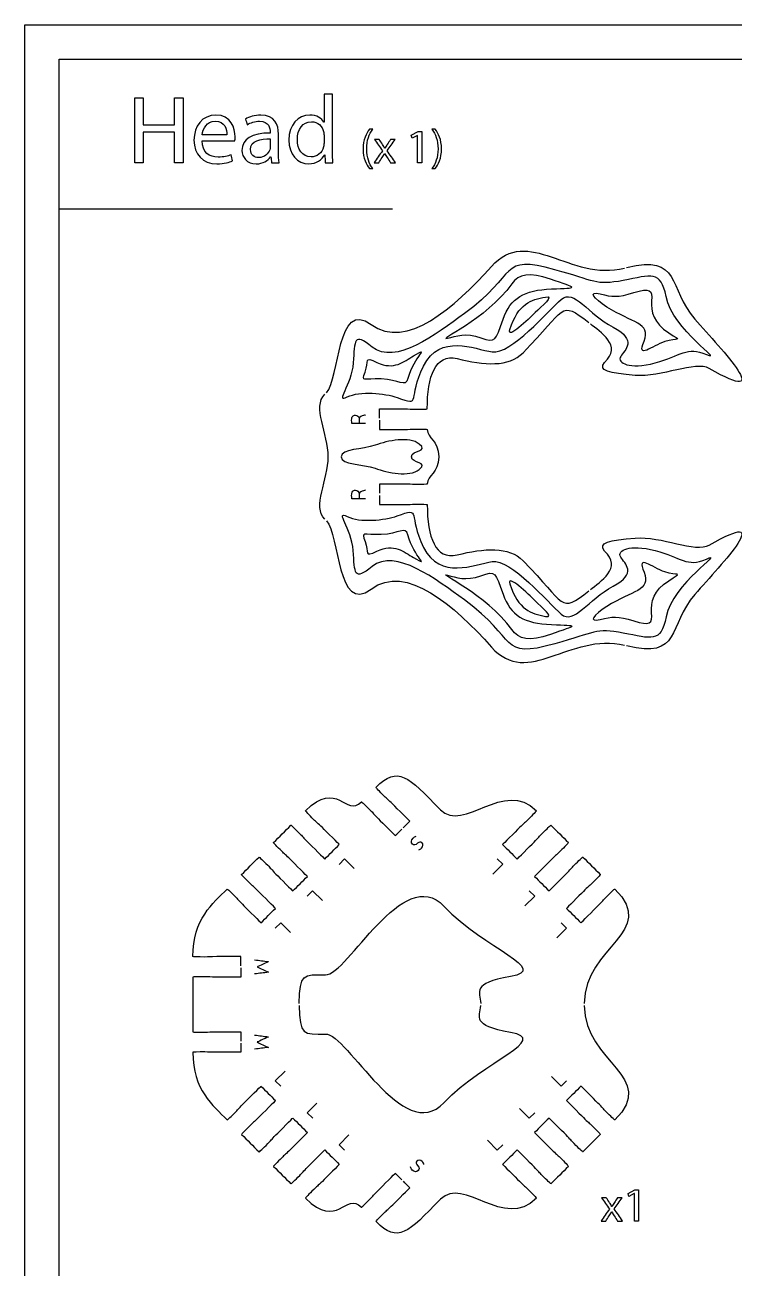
# Model space of a CAD drawing. Extents: x 0 to 620, y 0 to 360.
# Drawn here: x 0 to 103.8, y 178 to 360 of the extents above; entities that cross this region are included whole.
import ezdxf

# ---------------------------------------------------------------- set-up
doc = ezdxf.new("R2010")
doc.units = 0
doc.header["$MEASUREMENT"] = 0
doc.layers.add('DEFAULT', color=7, linetype='CONTINUOUS')

msp = doc.modelspace()

# ---------------------------------------------------------------- linework, layer by layer
at = {"layer": 'DEFAULT', "color": 36}
for points in [[(620, 0), (0, 0), (0, 360), (620, 360)], [(282.56, 5.38), (5, 5.38), (5, 355), (282.56, 355)], [(17.3, 349.33), (17.3, 345.35), (21.9, 345.35), (21.9, 349.33), (23.14, 349.33), (23.14, 339.82), (21.9, 339.82), (21.9, 344.28), (17.3, 344.28), (17.3, 339.82), (16.07, 339.82), (16.07, 349.33)], [(57.45, 343.83), (57.44, 343.83), (56.64, 343.4), (56.52, 343.87), (57.52, 344.41), (58.05, 344.41), (58.05, 339.82), (57.45, 339.82)], [(89.17, 188.94), (89.15, 188.94), (88.36, 188.51), (88.24, 188.98), (89.24, 189.51), (89.77, 189.51), (89.77, 184.93), (89.17, 184.93)]]:
    msp.add_lwpolyline(points, close=True, dxfattribs=at)
msp.add_lwpolyline([(5, 333.07), (53.76, 333.07)], dxfattribs=at)
at = {"layer": 'DEFAULT', "color": 250}
for points in [[(45.97, 237.13), (46.77, 237.93), (48.19, 236.5)], [(69.11, 237.93), (69.91, 237.14), (68.48, 235.71)], [(41.3, 232.46), (42.09, 233.26), (43.52, 231.83)], [(73.78, 233.26), (74.58, 232.46), (73.15, 231.04)], [(36.63, 227.79), (37.42, 228.59), (38.85, 227.16)], [(78.45, 228.59), (79.25, 227.79), (77.82, 226.37)], [(37.43, 204.65), (36.63, 205.44), (38.06, 206.87)], [(79.25, 205.44), (78.45, 204.65), (77.03, 206.08)], [(42.1, 199.98), (41.3, 200.77), (42.73, 202.2)], [(74.58, 200.77), (73.78, 199.98), (72.35, 201.41)], [(46.77, 195.31), (45.97, 196.1), (47.4, 197.53)], [(69.91, 196.1), (69.11, 195.31), (67.68, 196.74)]]:
    msp.add_lwpolyline(points, dxfattribs=at)
at = {"layer": 'DEFAULT', "color": 36}
for points, knots in [([(45, 349.84), (45, 347.09), (45, 344.33), (45, 341.58), (45, 340.98), (45.01, 340.28), (45.06, 339.82), (44.68, 339.82), (44.31, 339.82), (43.94, 339.82), (43.92, 340.21), (43.9, 340.61), (43.88, 341), (43.88, 341), (43.87, 341), (43.86, 341), (43.48, 340.24), (42.64, 339.66), (41.53, 339.66), (39.88, 339.66), (38.61, 341.06), (38.61, 343.13), (38.59, 345.41), (40.01, 346.8), (41.67, 346.8), (42.71, 346.8), (43.42, 346.31), (43.73, 345.76), (43.74, 345.76), (43.75, 345.76), (43.76, 345.76), (43.76, 347.12), (43.76, 348.48), (43.76, 349.84), (44.17, 349.84), (44.59, 349.84), (45, 349.84)], [3.52, 3.52, 3.52, 3.52, 26.916, 26.916, 26.916, 27.916, 27.916, 27.916, 31.076, 31.076, 31.076, 34.439807, 34.439807, 34.439807, 34.519807, 34.519807, 34.519807, 35.519807, 35.519807, 35.519807, 36.519807, 36.519807, 36.519807, 37.519807, 37.519807, 37.519807, 38.519807, 38.519807, 38.519807, 38.599807, 38.599807, 38.599807, 50.157807, 50.157807, 50.157807, 53.677807, 53.677807, 53.677807, 53.677807]), ([(25.92, 343.01), (25.95, 341.33), (27.02, 340.64), (28.26, 340.64), (29.15, 340.64), (29.69, 340.79), (30.16, 340.99), (30.23, 340.69), (30.3, 340.4), (30.37, 340.1), (29.93, 339.9), (29.18, 339.66), (28.1, 339.66), (25.99, 339.66), (24.74, 341.06), (24.74, 343.12), (24.74, 345.18), (25.95, 346.8), (27.94, 346.8), (30.17, 346.8), (30.76, 344.84), (30.76, 343.59), (30.76, 343.33), (30.73, 343.13), (30.72, 343.01), (29.12, 343.01), (27.52, 343.01), (25.92, 343.01)], [13.597, 13.597, 13.597, 13.597, 14.597, 14.597, 14.597, 15.597, 15.597, 15.597, 18.187444, 18.187444, 18.187444, 19.187444, 19.187444, 19.187444, 20.187444, 20.187444, 20.187444, 21.187444, 21.187444, 21.187444, 22.187444, 22.187444, 22.187444, 23.187444, 23.187444, 23.187444, 36.784444, 36.784444, 36.784444, 36.784444]), ([(29.56, 343.9), (29.58, 344.69), (29.24, 345.91), (27.84, 345.91), (26.59, 345.91), (26.04, 344.76), (25.94, 343.9), (27.15, 343.9), (28.35, 343.9), (29.56, 343.9)], [10.278, 10.278, 10.278, 10.278, 11.278, 11.278, 11.278, 12.278, 12.278, 12.278, 22.556, 22.556, 22.556, 22.556]), ([(37.1, 341.46), (37.1, 340.86), (37.13, 340.28), (37.21, 339.82), (36.83, 339.82), (36.46, 339.82), (36.08, 339.82), (36.05, 340.11), (36.02, 340.39), (35.98, 340.68), (35.97, 340.68), (35.95, 340.68), (35.94, 340.68), (35.56, 340.14), (34.83, 339.66), (33.85, 339.66), (32.47, 339.66), (31.76, 340.64), (31.76, 341.62), (31.76, 343.28), (33.23, 344.18), (35.87, 344.16), (35.87, 344.21), (35.87, 344.26), (35.87, 344.31), (35.87, 344.87), (35.71, 345.89), (34.32, 345.89), (33.68, 345.89), (33.02, 345.69), (32.54, 345.38), (32.45, 345.65), (32.35, 345.92), (32.26, 346.2), (32.82, 346.56), (33.64, 346.8), (34.5, 346.8), (36.59, 346.8), (37.1, 345.38), (37.1, 344.01), (37.1, 343.16), (37.1, 342.31), (37.1, 341.46)], [7.238, 7.238, 7.238, 7.238, 8.238, 8.238, 8.238, 11.438, 11.438, 11.438, 13.894013, 13.894013, 13.894013, 14.014013, 14.014013, 14.014013, 15.014013, 15.014013, 15.014013, 16.014013, 16.014013, 16.014013, 17.014013, 17.014013, 17.014013, 17.414013, 17.414013, 17.414013, 18.414013, 18.414013, 18.414013, 19.414013, 19.414013, 19.414013, 21.8668, 21.8668, 21.8668, 22.8668, 22.8668, 22.8668, 23.8668, 23.8668, 23.8668, 31.1048, 31.1048, 31.1048, 31.1048]), ([(43.76, 343.87), (43.76, 344.02), (43.74, 344.24), (43.7, 344.39), (43.52, 345.18), (42.84, 345.83), (41.91, 345.83), (40.63, 345.83), (39.86, 344.7), (39.86, 343.19), (39.86, 341.81), (40.54, 340.67), (41.88, 340.67), (42.71, 340.67), (43.48, 341.22), (43.7, 342.15), (43.74, 342.32), (43.76, 342.49), (43.76, 342.68), (43.76, 343.08), (43.76, 343.47), (43.76, 343.87)], [3.359, 3.359, 3.359, 3.359, 4.359, 4.359, 4.359, 5.359, 5.359, 5.359, 6.359, 6.359, 6.359, 7.359, 7.359, 7.359, 8.359, 8.359, 8.359, 9.359, 9.359, 9.359, 12.718, 12.718, 12.718, 12.718]), ([(50.89, 344.72), (50.37, 344.03), (50, 343.11), (50, 341.83), (50, 340.57), (50.38, 339.67), (50.89, 338.97), (50.72, 338.97), (50.56, 338.97), (50.4, 338.97), (49.95, 339.55), (49.47, 340.45), (49.47, 341.83), (49.48, 343.22), (49.95, 344.12), (50.4, 344.72), (50.56, 344.72), (50.72, 344.72), (50.89, 344.72)], [0, 0, 0, 0, 1, 1, 1, 2, 2, 2, 3.38, 3.38, 3.38, 4.38, 4.38, 4.38, 5.38, 5.38, 5.38, 6.76, 6.76, 6.76, 6.76]), ([(59.55, 338.97), (60.05, 339.66), (60.44, 340.58), (60.44, 341.85), (60.44, 343.11), (60.06, 344.02), (59.55, 344.72), (59.71, 344.72), (59.87, 344.72), (60.03, 344.72), (60.48, 344.14), (60.95, 343.23), (60.95, 341.84), (60.95, 340.46), (60.48, 339.56), (60.03, 338.97), (59.87, 338.97), (59.71, 338.97), (59.55, 338.97)], [0, 0, 0, 0, 1, 1, 1, 2, 2, 2, 3.36, 3.36, 3.36, 4.36, 4.36, 4.36, 5.36, 5.36, 5.36, 6.72, 6.72, 6.72, 6.72]), ([(35.9, 343.3), (34.54, 343.33), (33.01, 343.09), (33.01, 341.77), (33.01, 340.96), (33.54, 340.58), (34.18, 340.58), (35.07, 340.58), (35.63, 341.15), (35.83, 341.72), (35.87, 341.85), (35.9, 341.99), (35.9, 342.12), (35.9, 342.51), (35.9, 342.91), (35.9, 343.3)], [3.36, 3.36, 3.36, 3.36, 4.36, 4.36, 4.36, 5.36, 5.36, 5.36, 6.36, 6.36, 6.36, 7.36, 7.36, 7.36, 10.72, 10.72, 10.72, 10.72]), ([(51.83, 343.23), (51.99, 342.99), (52.15, 342.75), (52.32, 342.5), (52.44, 342.31), (52.55, 342.13), (52.66, 341.94), (52.67, 341.94), (52.68, 341.94), (52.68, 341.94), (52.8, 342.15), (52.91, 342.32), (53.02, 342.51), (53.18, 342.75), (53.34, 342.99), (53.5, 343.23), (53.73, 343.23), (53.95, 343.23), (54.17, 343.23), (53.79, 342.68), (53.4, 342.13), (53.01, 341.58), (53.41, 340.99), (53.81, 340.41), (54.21, 339.82), (53.97, 339.82), (53.74, 339.82), (53.5, 339.82), (53.34, 340.08), (53.17, 340.33), (53, 340.59), (52.87, 340.79), (52.75, 340.98), (52.63, 341.18), (52.63, 341.18), (52.63, 341.18), (52.62, 341.18), (52.51, 340.97), (52.39, 340.79), (52.26, 340.59), (52.1, 340.33), (51.93, 340.08), (51.77, 339.82), (51.54, 339.82), (51.31, 339.82), (51.08, 339.82), (51.49, 340.4), (51.89, 340.98), (52.3, 341.56), (51.91, 342.12), (51.52, 342.68), (51.14, 343.23), (51.37, 343.23), (51.6, 343.23), (51.83, 343.23)], [0, 0, 0, 0, 2.49699, 2.49699, 2.49699, 3.49699, 3.49699, 3.49699, 3.55699, 3.55699, 3.55699, 4.55699, 4.55699, 4.55699, 7.026817, 7.026817, 7.026817, 8.926817, 8.926817, 8.926817, 14.655492, 14.655492, 14.655492, 20.703368, 20.703368, 20.703368, 22.703368, 22.703368, 22.703368, 25.306444, 25.306444, 25.306444, 26.306444, 26.306444, 26.306444, 26.346444, 26.346444, 26.346444, 27.346444, 27.346444, 27.346444, 29.938655, 29.938655, 29.938655, 31.878655, 31.878655, 31.878655, 37.900602, 37.900602, 37.900602, 43.666194, 43.666194, 43.666194, 45.627194, 45.627194, 45.627194, 45.627194]), ([(85.04, 188.34), (85.2, 188.1), (85.37, 187.85), (85.53, 187.61), (85.65, 187.42), (85.76, 187.24), (85.87, 187.05), (85.88, 187.05), (85.89, 187.05), (85.89, 187.05), (86.01, 187.26), (86.12, 187.43), (86.23, 187.62), (86.39, 187.86), (86.55, 188.1), (86.71, 188.34), (86.94, 188.34), (87.16, 188.34), (87.38, 188.34), (87, 187.79), (86.61, 187.24), (86.22, 186.69), (86.62, 186.1), (87.02, 185.52), (87.42, 184.93), (87.18, 184.93), (86.95, 184.93), (86.71, 184.93), (86.55, 185.18), (86.38, 185.44), (86.21, 185.7), (86.08, 185.89), (85.97, 186.08), (85.85, 186.29), (85.84, 186.29), (85.84, 186.29), (85.83, 186.29), (85.72, 186.08), (85.6, 185.9), (85.47, 185.7), (85.31, 185.44), (85.14, 185.18), (84.98, 184.93), (84.75, 184.93), (84.52, 184.93), (84.29, 184.93), (84.7, 185.51), (85.1, 186.09), (85.51, 186.67), (85.12, 187.23), (84.74, 187.79), (84.35, 188.34), (84.58, 188.34), (84.81, 188.34), (85.04, 188.34)], [0, 0, 0, 0, 2.496157, 2.496157, 2.496157, 3.496157, 3.496157, 3.496157, 3.556157, 3.556157, 3.556157, 4.556157, 4.556157, 4.556157, 7.025983, 7.025983, 7.025983, 8.925983, 8.925983, 8.925983, 14.653842, 14.653842, 14.653842, 20.70228, 20.70228, 20.70228, 22.70328, 22.70328, 22.70328, 25.304972, 25.304972, 25.304972, 26.304972, 26.304972, 26.304972, 26.344972, 26.344972, 26.344972, 27.344972, 27.344972, 27.344972, 29.935802, 29.935802, 29.935802, 31.876802, 31.876802, 31.876802, 37.897928, 37.897928, 37.897928, 43.66295, 43.66295, 43.66295, 45.62295, 45.62295, 45.62295, 45.62295])]:
    msp.add_open_spline(points, degree=3, knots=knots, dxfattribs=at)
at = {"layer": 'DEFAULT', "color": 1}
for points, knots in [([(44.11, 306.15), (46.09, 308.27), (45.62, 319.9), (50.65, 316.16), (55.77, 312.35), (62.79, 318.57), (68.26, 324.65), (73.7, 330.69), (79.63, 322.41), (87.74, 324.39)], [0, 0, 0, 0, 1, 1, 1, 2, 2, 2, 3, 3, 3, 3]), ([(88.03, 324.47), (96.04, 326.49), (94.04, 321.46), (98.01, 316.93), (102.01, 312.38), (110.06, 304), (100.12, 309.71), (98.05, 310.87), (93.1, 308.37), (89.28, 308.7), (85.46, 309.03), (83.78, 309.35), (84.78, 310.6), (87.5, 313.01), (84.13, 315.11), (82.72, 316.23)], [0, 0, 0, 0, 1, 1, 1, 2, 2, 2, 3, 3, 3, 4, 4, 4, 5, 5, 5, 5]), ([(51.86, 302.43), (51.86, 302.88), (51.86, 303.34), (51.86, 303.79), (53.03, 303.79), (54.19, 303.79), (55.36, 303.79), (56.32, 303.79), (56.52, 303.74), (57.11, 303.74), (58.07, 303.74), (58.86, 303.74), (58.86, 303.79), (58.86, 308.56), (60.07, 311.91), (63.22, 311.15), (67.17, 310.19), (70.79, 309.86), (72.89, 312.01), (79.14, 318.4), (78.25, 319.87), (82.48, 316.42)], [0, 0, 0, 0, 3.83, 3.83, 3.83, 13.76, 13.76, 13.76, 14.76, 14.76, 14.76, 15.78, 15.78, 15.78, 16.78, 16.78, 16.78, 17.78, 17.78, 17.78, 18.78, 18.78, 18.78, 18.78]), ([(43.89, 287.63), (41.99, 289.48), (44.38, 293.42), (44.38, 296.79), (44.38, 300.16), (41.99, 304.09), (43.89, 305.95)], [0, 0, 0, 0, 1, 1, 1, 2, 2, 2, 2]), ([(51.86, 302.13), (51.86, 301.68), (51.86, 301.23), (51.86, 300.78), (53.03, 300.78), (54.19, 300.78), (55.36, 300.78), (56.32, 300.78), (56.52, 300.84), (57.11, 300.84), (58.07, 300.84), (58.86, 300.84), (58.86, 300.78), (58.87, 299.42), (60.55, 299.23), (60.55, 296.79), (60.55, 294.34), (58.86, 294.16), (58.86, 292.79), (58.86, 292.74), (58.07, 292.74), (57.11, 292.74), (56.52, 292.74), (56.32, 292.79), (55.36, 292.79), (54.61, 292.79), (53.85, 292.79), (53.1, 292.79), (52.68, 292.79), (52.27, 292.79), (51.86, 292.79), (51.86, 292.34), (51.86, 291.89), (51.86, 291.44)], [0, 0, 0, 0, 3.83, 3.83, 3.83, 13.76, 13.76, 13.76, 14.76, 14.76, 14.76, 15.76, 15.76, 15.76, 16.76, 16.76, 16.76, 17.76, 17.76, 17.76, 18.76, 18.76, 18.76, 19.76, 19.76, 19.76, 26.18, 26.18, 26.18, 29.69, 29.69, 29.69, 33.52, 33.52, 33.52, 33.52]), ([(51.86, 291.14), (51.86, 290.69), (51.86, 290.24), (51.86, 289.79), (53.03, 289.79), (54.19, 289.79), (55.36, 289.79), (56.32, 289.79), (56.52, 289.84), (57.11, 289.84), (58.07, 289.84), (58.86, 289.84), (58.86, 289.79), (58.86, 285.02), (60.07, 281.67), (63.22, 282.43), (67.17, 283.39), (70.79, 283.72), (72.89, 281.57), (79.14, 275.17), (78.25, 273.71), (82.48, 277.16)], [0, 0, 0, 0, 3.83, 3.83, 3.83, 13.76, 13.76, 13.76, 14.76, 14.76, 14.76, 15.76, 15.76, 15.76, 16.76, 16.76, 16.76, 17.76, 17.76, 17.76, 18.76, 18.76, 18.76, 18.76]), ([(82.72, 277.35), (84.13, 278.46), (87.5, 280.56), (84.78, 282.98), (83.78, 284.22), (85.46, 284.55), (89.28, 284.88), (93.1, 285.21), (98.05, 282.7), (100.12, 283.86), (110.06, 289.58), (102.01, 281.2), (98.01, 276.64), (94.04, 272.11), (96.04, 267.08), (88.03, 269.11)], [0, 0, 0, 0, 1, 1, 1, 2, 2, 2, 3, 3, 3, 4, 4, 4, 5, 5, 5, 5]), ([(44.11, 287.42), (46.09, 285.31), (45.62, 273.68), (50.65, 277.42), (55.77, 281.23), (62.79, 275.01), (68.26, 268.93), (73.7, 262.88), (79.63, 271.17), (87.74, 269.19)], [0, 0, 0, 0, 1, 1, 1, 2, 2, 2, 3, 3, 3, 3]), ([(55.36, 242.49), (55.68, 242.81), (56, 243.13), (56.31, 243.45), (56.31, 243.45), (54.46, 245.3), (53.83, 245.93), (53.15, 246.61), (52.98, 246.71), (52.56, 247.13), (51.88, 247.81), (51.33, 248.36), (51.36, 248.4), (54.57, 251.61), (55.99, 250.05), (60.8, 245.12), (64.15, 241.69), (70.1, 249.75), (74.84, 244.98), (74.87, 244.95), (74.32, 244.39), (73.64, 243.71), (73.22, 243.29), (73.05, 243.19), (72.36, 242.51), (71.75, 241.89), (69.89, 240.03), (69.89, 240.03), (70.59, 239.32), (71.3, 238.62), (72.01, 237.91), (72.01, 237.91), (73.87, 239.77), (74.49, 240.39), (75.17, 241.07), (75.27, 241.24), (75.69, 241.66), (76.37, 242.35), (76.92, 242.9), (76.96, 242.86), (77.81, 242.01), (78.66, 241.16), (79.51, 240.31), (79.54, 240.28), (78.99, 239.72), (78.31, 239.04), (77.89, 238.63), (77.72, 238.52), (77.03, 237.84), (76.42, 237.22), (74.56, 235.36), (74.56, 235.36), (75.26, 234.66), (75.97, 233.95), (76.68, 233.24), (76.68, 233.24), (78.54, 235.1), (79.16, 235.72), (79.84, 236.4), (79.94, 236.57), (80.36, 236.99), (81.04, 237.67), (81.59, 238.23), (81.63, 238.19), (82.48, 237.34), (83.33, 236.49), (84.18, 235.65), (84.21, 235.61), (83.66, 235.06), (82.97, 234.37), (82.56, 233.96), (82.39, 233.85), (81.7, 233.17), (81.08, 232.55), (79.23, 230.69), (79.23, 230.69), (79.93, 229.98), (80.64, 229.28), (81.35, 228.57), (81.35, 228.57), (83.21, 230.43), (83.83, 231.05), (84.51, 231.73), (84.61, 231.91), (85.03, 232.32), (85.71, 233), (86.26, 233.56), (86.3, 233.52), (92.71, 227.12), (81.94, 225.33), (81.81, 216.77)], [0, 0, 0, 0, 3.832519, 3.832519, 3.832519, 4.832519, 4.832519, 4.832519, 5.832519, 5.832519, 5.832519, 6.832519, 6.832519, 6.832519, 7.832519, 7.832519, 7.832519, 8.832519, 8.832519, 8.832519, 9.832519, 9.832519, 9.832519, 10.832519, 10.832519, 10.832519, 11.832519, 11.832519, 11.832519, 20.339016, 20.339016, 20.339016, 21.339016, 21.339016, 21.339016, 22.339016, 22.339016, 22.339016, 23.339016, 23.339016, 23.339016, 33.549638, 33.549638, 33.549638, 34.549638, 34.549638, 34.549638, 35.549638, 35.549638, 35.549638, 36.549638, 36.549638, 36.549638, 45.063204, 45.063204, 45.063204, 46.063204, 46.063204, 46.063204, 47.063204, 47.063204, 47.063204, 48.063204, 48.063204, 48.063204, 58.273826, 58.273826, 58.273826, 59.273826, 59.273826, 59.273826, 60.273826, 60.273826, 60.273826, 61.273826, 61.273826, 61.273826, 69.780323, 69.780323, 69.780323, 70.780323, 70.780323, 70.780323, 71.780323, 71.780323, 71.780323, 72.780323, 72.780323, 72.780323, 73.780323, 73.780323, 73.780323, 73.780323]), ([(31.57, 222.27), (31.57, 222.72), (31.57, 223.17), (31.57, 223.62), (30.41, 223.62), (29.24, 223.62), (28.07, 223.62), (27.1, 223.62), (26.91, 223.57), (26.32, 223.57), (25.35, 223.57), (24.57, 223.57), (24.57, 223.62), (24.57, 229.09), (27.52, 231.46), (29.58, 233.52), (29.61, 233.55), (30.17, 233), (30.85, 232.32), (31.27, 231.9), (31.37, 231.73), (32.05, 231.05), (32.67, 230.42), (34.53, 228.57), (34.53, 228.57), (35.24, 229.28), (35.94, 229.98), (36.65, 230.69), (36.65, 230.69), (34.8, 232.55), (34.17, 233.17), (33.49, 233.85), (33.32, 233.95), (32.9, 234.37), (32.22, 235.05), (31.66, 235.6), (31.7, 235.64), (32.55, 236.49), (33.4, 237.34), (34.25, 238.19), (34.28, 238.22), (34.84, 237.67), (35.52, 236.99), (35.94, 236.57), (36.04, 236.4), (36.72, 235.71), (37.34, 235.1), (39.2, 233.24), (39.2, 233.24), (39.91, 233.94), (40.61, 234.65), (41.32, 235.36), (41.32, 235.36), (39.47, 237.22), (38.85, 237.84), (38.16, 238.52), (37.99, 238.62), (37.57, 239.04), (36.89, 239.72), (36.33, 240.27), (36.37, 240.31), (37.22, 241.16), (38.07, 242.01), (38.92, 242.86), (38.95, 242.9), (39.5, 242.34), (40.19, 241.66), (40.61, 241.24), (40.71, 241.07), (41.39, 240.38), (42.01, 239.77), (43.87, 237.91), (43.87, 237.91), (44.58, 238.62), (45.28, 239.32), (45.99, 240.03), (45.99, 240.03), (44.13, 241.89), (43.52, 242.51), (42.83, 243.19), (42.66, 243.29), (42.24, 243.71), (41.56, 244.39), (41, 244.95), (41.04, 244.98), (45.7, 249.64), (46.95, 243.99), (49.24, 246.28), (49.28, 246.31), (49.83, 245.76), (50.52, 245.08), (50.93, 244.66), (51.03, 244.49), (51.71, 243.8), (52.33, 243.18), (54.19, 241.33), (54.19, 241.33), (54.51, 241.64), (54.83, 241.96), (55.15, 242.28)], [0, 0, 0, 0, 3.83, 3.83, 3.83, 13.76, 13.76, 13.76, 14.76, 14.76, 14.76, 15.76, 15.76, 15.76, 16.76, 16.76, 16.76, 17.76, 17.76, 17.76, 18.76, 18.76, 18.76, 19.76, 19.76, 19.76, 28.259424, 28.259424, 28.259424, 29.259424, 29.259424, 29.259424, 30.259424, 30.259424, 30.259424, 31.259424, 31.259424, 31.259424, 41.470045, 41.470045, 41.470045, 42.470045, 42.470045, 42.470045, 43.470045, 43.470045, 43.470045, 44.470045, 44.470045, 44.470045, 52.983611, 52.983611, 52.983611, 53.983611, 53.983611, 53.983611, 54.983611, 54.983611, 54.983611, 55.983611, 55.983611, 55.983611, 66.194233, 66.194233, 66.194233, 67.194233, 67.194233, 67.194233, 68.194233, 68.194233, 68.194233, 69.194233, 69.194233, 69.194233, 77.707799, 77.707799, 77.707799, 78.707799, 78.707799, 78.707799, 79.707799, 79.707799, 79.707799, 80.707799, 80.707799, 80.707799, 81.707799, 81.707799, 81.707799, 82.707799, 82.707799, 82.707799, 83.707799, 83.707799, 83.707799, 84.707799, 84.707799, 84.707799, 88.540317, 88.540317, 88.540317, 88.540317]), ([(40.14, 216.77), (40.16, 221.13), (40.78, 221.03), (43.97, 220.95), (47.2, 220.88), (55.33, 237.31), (61.31, 231), (67.29, 224.7), (77, 221.79), (71.02, 220.71), (65.21, 219.67), (66.62, 218.49), (66.7, 216.77)], [0, 0, 0, 0, 1, 1, 1, 2, 2, 2, 3, 3, 3, 4, 4, 4, 4]), ([(31.57, 221.97), (31.57, 221.52), (31.57, 221.07), (31.57, 220.62), (30.41, 220.62), (29.24, 220.62), (28.07, 220.62), (27.1, 220.62), (26.91, 220.67), (26.32, 220.67), (25.35, 220.67), (24.57, 220.67), (24.57, 220.62), (24.57, 217.96), (24.57, 215.29), (24.57, 212.62), (24.57, 212.57), (25.35, 212.57), (26.32, 212.57), (26.91, 212.57), (27.1, 212.62), (28.07, 212.62), (28.69, 212.62), (29.3, 212.62), (29.92, 212.62), (30.47, 212.62), (31.02, 212.62), (31.57, 212.62), (31.57, 212.17), (31.57, 211.72), (31.57, 211.27)], [0, 0, 0, 0, 3.83, 3.83, 3.83, 13.76, 13.76, 13.76, 14.76, 14.76, 14.76, 15.76, 15.76, 15.76, 38.43, 38.43, 38.43, 39.43, 39.43, 39.43, 40.43, 40.43, 40.43, 45.66, 45.66, 45.66, 50.36, 50.36, 50.36, 54.19, 54.19, 54.19, 54.19]), ([(40.14, 216.47), (40.16, 212.12), (40.78, 212.22), (43.97, 212.3), (47.2, 212.37), (55.33, 195.94), (61.31, 202.24), (67.29, 208.55), (77, 211.46), (71.02, 212.53), (65.22, 213.58), (66.62, 214.75), (66.7, 216.47)], [0, 0, 0, 0, 1, 1, 1, 2, 2, 2, 3, 3, 3, 4, 4, 4, 4]), ([(81.81, 216.47), (81.94, 207.91), (92.71, 206.13), (86.3, 199.72), (86.23, 199.72), (85.69, 200.26), (85.03, 200.93), (84.61, 201.34), (84.51, 201.51), (83.83, 202.2), (83.21, 202.82), (81.35, 204.68), (81.35, 204.68), (80.64, 203.97), (79.94, 203.26), (79.23, 202.55), (79.23, 202.55), (81.09, 200.7), (81.7, 200.08), (82.39, 199.39), (82.56, 199.29), (82.98, 198.88), (83.67, 198.19), (84.22, 197.64), (84.18, 197.6), (83.33, 196.75), (82.48, 195.9), (81.63, 195.06), (81.6, 195.02), (81.04, 195.57), (80.36, 196.25), (79.94, 196.67), (79.84, 196.84), (79.16, 197.53), (78.54, 198.15), (76.68, 200), (76.68, 200), (75.97, 199.3), (75.27, 198.59), (74.56, 197.88), (74.56, 197.88), (76.42, 196.03), (77.04, 195.4), (77.72, 194.72), (77.89, 194.62), (78.31, 194.21), (78.99, 193.52), (79.55, 192.97), (79.51, 192.93), (78.66, 192.08), (77.81, 191.23), (76.96, 190.38), (76.93, 190.35), (76.37, 190.9), (75.69, 191.59), (75.27, 192), (75.17, 192.18), (74.49, 192.86), (73.87, 193.48), (72.01, 195.33), (72.01, 195.33), (71.31, 194.63), (70.6, 193.92), (69.89, 193.21), (69.89, 193.21), (71.75, 191.35), (72.37, 190.74), (73.05, 190.05), (73.22, 189.95), (73.64, 189.53), (74.32, 188.85), (74.88, 188.29), (74.84, 188.25), (70.1, 183.49), (64.15, 191.55), (60.81, 188.12), (55.99, 183.19), (54.58, 181.63), (51.37, 184.84), (51.33, 184.88), (51.88, 185.43), (52.57, 186.11), (52.98, 186.53), (53.16, 186.63), (53.84, 187.32), (54.46, 187.94), (56.32, 189.79), (56.32, 189.79), (56, 190.11), (55.68, 190.43), (55.37, 190.74)], [0, 0, 0, 0, 1, 1, 1, 2, 2, 2, 3, 3, 3, 4, 4, 4, 12.513566, 12.513566, 12.513566, 13.513566, 13.513566, 13.513566, 14.513566, 14.513566, 14.513566, 15.513566, 15.513566, 15.513566, 25.724188, 25.724188, 25.724188, 26.724188, 26.724188, 26.724188, 27.724188, 27.724188, 27.724188, 28.724188, 28.724188, 28.724188, 37.230685, 37.230685, 37.230685, 38.230685, 38.230685, 38.230685, 39.230685, 39.230685, 39.230685, 40.230685, 40.230685, 40.230685, 50.441307, 50.441307, 50.441307, 51.441307, 51.441307, 51.441307, 52.441307, 52.441307, 52.441307, 53.441307, 53.441307, 53.441307, 61.947805, 61.947805, 61.947805, 62.947805, 62.947805, 62.947805, 63.947805, 63.947805, 63.947805, 64.947805, 64.947805, 64.947805, 65.947805, 65.947805, 65.947805, 66.947805, 66.947805, 66.947805, 67.947805, 67.947805, 67.947805, 68.947805, 68.947805, 68.947805, 69.947805, 69.947805, 69.947805, 73.766181, 73.766181, 73.766181, 73.766181]), ([(31.57, 210.97), (31.57, 210.52), (31.57, 210.07), (31.57, 209.62), (30.41, 209.62), (29.24, 209.62), (28.07, 209.62), (27.1, 209.62), (26.91, 209.67), (26.32, 209.67), (25.35, 209.67), (24.57, 209.67), (24.57, 209.62), (24.57, 204.15), (27.52, 201.79), (29.58, 199.73), (29.61, 199.69), (30.17, 200.24), (30.85, 200.92), (31.27, 201.34), (31.37, 201.51), (32.05, 202.2), (32.68, 202.82), (34.53, 204.67), (34.53, 204.67), (35.24, 203.97), (35.95, 203.26), (36.65, 202.55), (36.65, 202.55), (34.8, 200.69), (34.18, 200.07), (33.49, 199.39), (33.32, 199.29), (32.9, 198.87), (32.22, 198.19), (31.67, 197.63), (31.7, 197.6), (32.55, 196.75), (33.4, 195.9), (34.25, 195.05), (34.29, 195.01), (34.84, 195.57), (35.53, 196.25), (35.94, 196.67), (36.04, 196.84), (36.72, 197.52), (37.35, 198.15), (39.2, 200), (39.2, 200), (39.91, 199.3), (40.62, 198.59), (41.33, 197.88), (41.33, 197.88), (39.47, 196.02), (38.85, 195.4), (38.16, 194.72), (37.99, 194.62), (37.58, 194.2), (36.89, 193.52), (36.34, 192.96), (36.37, 192.93), (37.22, 192.08), (38.07, 191.23), (38.92, 190.38), (38.96, 190.35), (39.51, 190.9), (40.2, 191.58), (40.61, 192), (40.71, 192.17), (41.4, 192.86), (42.01, 193.47), (43.87, 195.33), (43.87, 195.33), (44.58, 194.63), (45.29, 193.92), (46, 193.21), (46, 193.21), (44.14, 191.35), (43.52, 190.73), (42.84, 190.05), (42.66, 189.95), (42.25, 189.53), (41.56, 188.85), (41.01, 188.29), (41.04, 188.26), (45.7, 183.6), (46.96, 189.25), (49.24, 186.96), (49.28, 186.93), (49.83, 187.48), (50.52, 188.17), (50.93, 188.58), (51.03, 188.75), (51.72, 189.44), (52.34, 190.06), (54.19, 191.92), (54.19, 191.92), (54.51, 191.6), (54.83, 191.28), (55.15, 190.96)], [0, 0, 0, 0, 3.83, 3.83, 3.83, 13.76, 13.76, 13.76, 14.76, 14.76, 14.76, 15.76, 15.76, 15.76, 16.76, 16.76, 16.76, 17.76, 17.76, 17.76, 18.76, 18.76, 18.76, 19.76, 19.76, 19.76, 28.266498, 28.266498, 28.266498, 29.266498, 29.266498, 29.266498, 30.266498, 30.266498, 30.266498, 31.266498, 31.266498, 31.266498, 41.477119, 41.477119, 41.477119, 42.477119, 42.477119, 42.477119, 43.477119, 43.477119, 43.477119, 44.477119, 44.477119, 44.477119, 52.990685, 52.990685, 52.990685, 53.990685, 53.990685, 53.990685, 54.990685, 54.990685, 54.990685, 55.990685, 55.990685, 55.990685, 66.201307, 66.201307, 66.201307, 67.201307, 67.201307, 67.201307, 68.201307, 68.201307, 68.201307, 69.201307, 69.201307, 69.201307, 77.714873, 77.714873, 77.714873, 78.714873, 78.714873, 78.714873, 79.714873, 79.714873, 79.714873, 80.714873, 80.714873, 80.714873, 81.714873, 81.714873, 81.714873, 82.714873, 82.714873, 82.714873, 83.714873, 83.714873, 83.714873, 84.714873, 84.714873, 84.714873, 88.561534, 88.561534, 88.561534, 88.561534])]:
    msp.add_open_spline(points, degree=3, knots=knots, dxfattribs=at)
at = {"layer": 'DEFAULT', "color": 5}
for points, knots in [([(54.46, 305.45), (52.64, 306.12), (49.02, 306.45), (47.15, 305.54), (45.29, 304.62), (47.78, 307.2), (48.03, 310.52), (48.27, 313.84), (48.08, 315.07), (50.8, 312.85), (54.16, 310.11), (60.17, 314.73), (64.29, 317.74), (72.22, 323.51), (69.32, 326.45), (77.53, 324.17), (83.45, 322.53), (83.43, 321.81), (87.54, 322.59), (91.65, 323.38), (93.06, 324.11), (93.8, 320.23), (94.75, 315.33), (102.56, 310.47), (99.7, 311.76), (96.83, 313.05), (95.96, 311.51), (92.19, 310.52), (88.41, 309.52), (86.58, 310.52), (87.16, 311.47), (87.74, 312.43), (89.69, 313.84), (86.04, 315.75), (82.39, 317.65), (80.32, 321.47), (78.45, 319.81), (76.58, 318.15), (71.05, 311.72), (68.38, 312.13), (65.71, 312.55), (60.73, 314.87), (58.32, 310.06), (55.91, 305.25), (58.19, 304.08), (54.46, 305.45)], [1, 1, 1, 1, 2, 2, 2, 3, 3, 3, 4, 4, 4, 5, 5, 5, 6, 6, 6, 7, 7, 7, 8, 8, 8, 9, 9, 9, 10, 10, 10, 11, 11, 11, 12, 12, 12, 13, 13, 13, 14, 14, 14, 15, 15, 15, 16, 16, 16, 16]), ([(57.7, 294.93), (56.24, 293.77), (53.09, 294.44), (51.24, 295.1), (49.4, 295.76), (46.28, 295.6), (46.28, 296.79), (46.28, 297.98), (49.4, 297.82), (51.24, 298.48), (53.09, 299.15), (56.24, 299.81), (57.7, 298.64), (59.15, 297.48), (56.54, 297.84), (56.54, 296.79), (56.54, 295.74), (59.15, 296.09), (57.7, 294.93)], [0, 0, 0, 0, 1, 1, 1, 2, 2, 2, 3, 3, 3, 4, 4, 4, 5, 5, 5, 6, 6, 6, 6]), ([(54.46, 288.13), (52.64, 287.46), (49.02, 287.13), (47.15, 288.04), (45.29, 288.96), (47.78, 286.38), (48.03, 283.06), (48.27, 279.74), (48.08, 278.51), (50.8, 280.73), (54.16, 283.47), (60.17, 278.85), (64.29, 275.84), (72.22, 270.07), (69.32, 267.13), (77.53, 269.41), (83.45, 271.05), (83.43, 271.77), (87.54, 270.99), (91.65, 270.2), (93.06, 269.47), (93.8, 273.35), (94.75, 278.24), (102.56, 283.1), (99.7, 281.82), (96.83, 280.53), (95.96, 282.07), (92.19, 283.06), (88.41, 284.06), (86.58, 283.06), (87.16, 282.11), (87.74, 281.15), (89.69, 279.74), (86.04, 277.83), (82.39, 275.92), (80.32, 272.11), (78.45, 273.77), (76.58, 275.43), (71.05, 281.86), (68.38, 281.44), (65.71, 281.03), (60.73, 278.7), (58.32, 283.52), (55.91, 288.33), (58.19, 289.5), (54.46, 288.13)], [1, 1, 1, 1, 2, 2, 2, 3, 3, 3, 4, 4, 4, 5, 5, 5, 6, 6, 6, 7, 7, 7, 8, 8, 8, 9, 9, 9, 10, 10, 10, 11, 11, 11, 12, 12, 12, 13, 13, 13, 14, 14, 14, 15, 15, 15, 16, 16, 16, 16])]:
    msp.add_open_spline(points, degree=3, knots=knots, dxfattribs=at)
at = {"layer": 'DEFAULT', "color": 3}
for points, knots in [([(71.23, 322.1), (72.26, 323.54), (73.8, 323.86), (76.87, 322.8), (80.98, 321.39), (81.07, 321.52), (77.04, 321.35), (73.01, 321.18), (71.07, 320.06), (69.95, 316.91), (68.83, 313.76), (68.89, 313.41), (66.7, 314.21), (64.52, 315.01), (63.08, 314.45), (61.81, 314.12), (60.06, 313.67), (67.45, 316.82), (71.23, 322.1)], [0, 0, 0, 0, 1, 1, 1, 2, 2, 2, 3, 3, 3, 4, 4, 4, 5, 5, 5, 6, 6, 6, 6]), ([(76.15, 320.16), (74.02, 319.75), (72.2, 319.25), (70.95, 315.39), (70.45, 313.84), (73.73, 316.95), (74.66, 317.88), (75.59, 318.82), (77.61, 320.43), (76.15, 320.16)], [0, 0, 0, 0, 1, 1, 1, 2, 2, 2, 3, 3, 3, 3]), ([(85.15, 318.69), (88.85, 316.33), (91.69, 316.46), (90.57, 313.69), (89.45, 310.91), (91.75, 313.03), (93.62, 313.65), (95.48, 314.27), (96.36, 313.54), (94.18, 314.93), (92, 316.33), (91.5, 318.07), (91.69, 319.63), (91.87, 321.18), (91.41, 321.56), (89.06, 320.81), (86.71, 320.06), (85.96, 320.19), (84.15, 320.62), (82.35, 321.06), (83.16, 319.96), (85.15, 318.69)], [0, 0, 0, 0, 1, 1, 1, 2, 2, 2, 3, 3, 3, 4, 4, 4, 5, 5, 5, 6, 6, 6, 7, 7, 7, 7]), ([(51.51, 310.6), (49.48, 311.57), (50.39, 310.77), (49.77, 309.19), (49.15, 307.61), (49.56, 308.27), (52.13, 308.19), (54.71, 308.11), (55.69, 306.85), (56.04, 308.23), (56.87, 311.55), (59.48, 313.05), (56.87, 311.55), (55.43, 310.73), (54.02, 309.39), (51.51, 310.6)], [0, 0, 0, 0, 1, 1, 1, 2, 2, 2, 3, 3, 3, 4, 4, 4, 5, 5, 5, 5]), ([(51.51, 282.98), (49.48, 282), (50.39, 282.81), (49.77, 284.39), (49.15, 285.97), (49.56, 285.3), (52.13, 285.39), (54.71, 285.47), (55.69, 286.73), (56.04, 285.35), (56.87, 282.03), (59.48, 280.53), (56.87, 282.03), (55.43, 282.84), (54.02, 284.19), (51.51, 282.98)], [0, 0, 0, 0, 1, 1, 1, 2, 2, 2, 3, 3, 3, 4, 4, 4, 5, 5, 5, 5]), ([(85.15, 274.89), (88.85, 277.25), (91.69, 277.12), (90.57, 279.89), (89.45, 282.67), (91.75, 280.55), (93.62, 279.93), (95.48, 279.31), (96.36, 280.04), (94.18, 278.65), (92, 277.25), (91.5, 275.51), (91.69, 273.95), (91.87, 272.4), (91.41, 272.02), (89.06, 272.77), (86.71, 273.52), (85.96, 273.39), (84.15, 272.96), (82.35, 272.52), (83.16, 273.62), (85.15, 274.89)], [0, 0, 0, 0, 1, 1, 1, 2, 2, 2, 3, 3, 3, 4, 4, 4, 5, 5, 5, 6, 6, 6, 7, 7, 7, 7]), ([(71.23, 271.48), (72.26, 270.04), (73.8, 269.72), (76.87, 270.78), (80.98, 272.19), (81.07, 272.06), (77.04, 272.23), (73.01, 272.4), (71.07, 273.52), (69.95, 276.67), (68.83, 279.82), (68.89, 280.17), (66.7, 279.37), (64.52, 278.57), (63.08, 279.13), (61.81, 279.46), (60.06, 279.91), (67.45, 276.75), (71.23, 271.48)], [0, 0, 0, 0, 1, 1, 1, 2, 2, 2, 3, 3, 3, 4, 4, 4, 5, 5, 5, 6, 6, 6, 6]), ([(76.15, 273.42), (74.02, 273.83), (72.2, 274.33), (70.95, 278.19), (70.45, 279.74), (73.73, 276.63), (74.66, 275.7), (75.59, 274.76), (77.61, 273.15), (76.15, 273.42)], [0, 0, 0, 0, 1, 1, 1, 2, 2, 2, 3, 3, 3, 3])]:
    msp.add_open_spline(points, degree=3, knots=knots, dxfattribs=at)
at = {"layer": 'DEFAULT', "color": 250}
for points, knots in [([(49.83, 301.64), (49.17, 301.64), (48.5, 301.64), (47.84, 301.64), (47.81, 301.77), (47.8, 301.96), (47.8, 302.14), (47.8, 302.42), (47.85, 302.6), (47.96, 302.72), (48.05, 302.83), (48.19, 302.88), (48.35, 302.88), (48.61, 302.88), (48.91, 302.7), (48.91, 302.32)], [0, 0, 0, 0, 5.652, 5.652, 5.652, 6.652, 6.652, 6.652, 7.652, 7.652, 7.652, 8.652, 8.652, 8.652, 9.652, 9.652, 9.652, 9.652]), ([(49.83, 302.93), (49.78, 302.89), (49.6, 302.83), (49.35, 302.76), (49, 302.65), (48.91, 302.53), (48.9, 302.22), (48.9, 302.03), (48.9, 301.83), (48.9, 301.64)], [0, 0, 0, 0, 1, 1, 1, 2, 2, 2, 3.658, 3.658, 3.658, 3.658]), ([(49.83, 290.64), (49.17, 290.64), (48.5, 290.64), (47.84, 290.64), (47.81, 290.77), (47.8, 290.96), (47.8, 291.14), (47.8, 291.42), (47.85, 291.6), (47.96, 291.73), (48.05, 291.83), (48.19, 291.89), (48.35, 291.89), (48.61, 291.89), (48.91, 291.7), (48.91, 291.32)], [0, 0, 0, 0, 5.652, 5.652, 5.652, 6.652, 6.652, 6.652, 7.652, 7.652, 7.652, 8.652, 8.652, 8.652, 9.652, 9.652, 9.652, 9.652]), ([(49.83, 291.94), (49.78, 291.89), (49.6, 291.84), (49.35, 291.76), (49, 291.65), (48.91, 291.54), (48.9, 291.23), (48.9, 291.03), (48.9, 290.84), (48.9, 290.64)], [0, 0, 0, 0, 1, 1, 1, 2, 2, 2, 3.658, 3.658, 3.658, 3.658]), ([(57.62, 239.27), (57.73, 239.3), (57.89, 239.37), (58.02, 239.5), (58.29, 239.78), (58.29, 240.12), (58.08, 240.33), (57.93, 240.48), (57.64, 240.4), (57.45, 240.21), (57.14, 239.9), (56.89, 239.91), (56.7, 240.1), (56.47, 240.33), (56.49, 240.66), (56.79, 240.97), (56.93, 241.11), (57.1, 241.2), (57.24, 241.24)], [0, 0, 0, 0, 1, 1, 1, 2, 2, 2, 3, 3, 3, 4, 4, 4, 5, 5, 5, 6, 6, 6, 6]), ([(33.61, 223.15), (34.28, 223.06), (34.95, 222.98), (35.63, 222.89), (35.63, 222.89), (34.18, 222.18), (33.97, 222.13), (34.52, 221.87), (35.07, 221.6), (35.63, 221.34), (34.95, 221.25), (34.28, 221.17), (33.61, 221.09)], [0, 0, 0, 0, 5.778666, 5.778666, 5.778666, 6.778666, 6.778666, 6.778666, 11.992102, 11.992102, 11.992102, 17.763104, 17.763104, 17.763104, 17.763104]), ([(33.61, 212.15), (34.28, 212.06), (34.95, 211.98), (35.63, 211.89), (35.63, 211.89), (34.18, 211.18), (33.97, 211.13), (34.52, 210.87), (35.07, 210.6), (35.63, 210.34), (34.95, 210.25), (34.28, 210.17), (33.61, 210.09)], [0, 0, 0, 0, 5.778666, 5.778666, 5.778666, 6.778666, 6.778666, 6.778666, 11.992102, 11.992102, 11.992102, 17.763104, 17.763104, 17.763104, 17.763104]), ([(58.37, 193.22), (58.35, 193.33), (58.27, 193.49), (58.14, 193.62), (57.86, 193.89), (57.52, 193.89), (57.32, 193.68), (57.16, 193.53), (57.24, 193.24), (57.44, 193.05), (57.74, 192.74), (57.73, 192.49), (57.54, 192.3), (57.32, 192.07), (56.98, 192.09), (56.67, 192.39), (56.53, 192.53), (56.44, 192.7), (56.4, 192.84)], [0, 0, 0, 0, 1, 1, 1, 2, 2, 2, 3, 3, 3, 4, 4, 4, 5, 5, 5, 6, 6, 6, 6])]:
    msp.add_open_spline(points, degree=3, knots=knots, dxfattribs=at)

doc.saveas('drawing.dxf')
